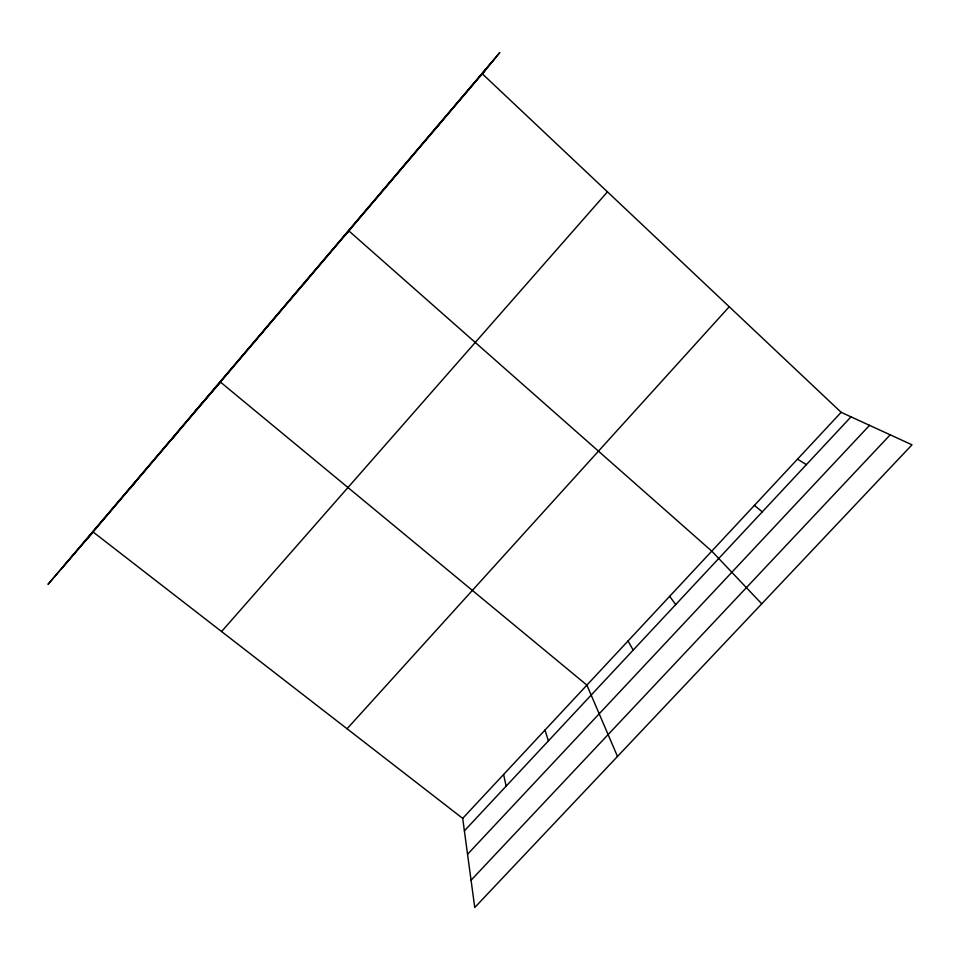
<?xml version="1.0" encoding="UTF-8"?>
<svg xmlns="http://www.w3.org/2000/svg" width="960" height="960" viewBox="0 0 960 960"><rect width="100%" height="100%" fill="white"/><g stroke="black" fill="none" stroke-linecap="round" stroke-linejoin="round"><path stroke-width="1.44" d="M437.304 126.912L438.648 125.208M61.92 568.212L494.4 59.136M86.868 539.28L484.776 70.932M129.66 488.916L135.048 482.688M173.016 437.88L177.492 432.72M194.892 411.456L220.488 382.116L586.896 685.116L617.484 756.456M221.58 631.536L607.44 191.844M260.136 335.34L262.752 332.364M303.9 283.824L305.556 281.988M347.064 728.772L729.24 306.744M462.696 818.364L841.152 412.32L912 444.816L474.756 907.488L462.696 818.364L93.132 532.02L48 584.364L499.812 52.512L482.376 73.86L841.152 412.32M464.388 830.856L851.016 416.844M467.556 854.244L869.544 425.34M471.072 880.224L890.208 434.82M343.932 236.004L348.912 230.952L711.768 551.136L761.736 603.816M797.508 459.144L806.388 464.628M754.392 505.404L762.3 511.848M669.66 596.316L675.708 604.56M628.032 640.968L633.192 650.1M545.004 730.056L548.4 740.892M503.604 774.468L506.136 786.144"/></g></svg>
